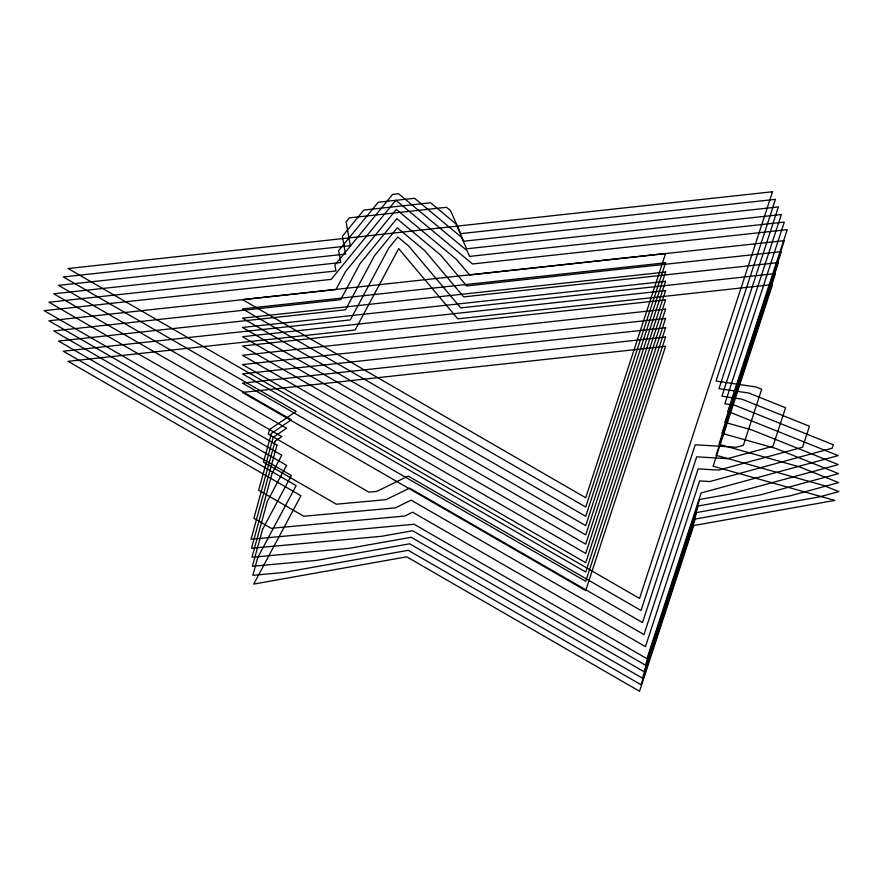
<?xml version="1.0" encoding="UTF-8"?>
<svg xmlns="http://www.w3.org/2000/svg" width="883" height="883" viewBox="0 0 883 883"><rect width="100%" height="100%" fill="white"/><g stroke="black" fill="none" stroke-linecap="round" stroke-linejoin="round"><path stroke-width="1.32" d="M269.514 429.568L268.277 434.061L368.895 492.151L376.677 491.434L408.189 476.069L641.025 610.495L695.208 444.778L736.245 447.228L743.376 445.286L761.698 389.248L755.947 386.953L716.047 381.026L775.462 199.337L460.749 233.631L450.507 210.596L446.511 207.284L349.458 217.858L346.092 221.975L350.33 245.673L63.311 276.953L296.147 411.379L269.514 429.568M271.39 433.454L263.476 462.14L336.335 504.204L386.037 499.646L409.668 488.111L642.504 622.537L696.687 456.831L727.46 458.663L772.967 446.257L785.561 407.747L748.916 393.056L718.994 388.619L778.398 206.92L463.685 241.225L456.003 223.94L430.551 202.781L363.84 210.055L342.361 236.324L345.54 254.094L58.521 285.375L291.357 419.811L271.39 433.454M273.255 437.328L258.675 490.22L303.785 516.257L395.385 507.846L411.147 500.153L643.983 634.579L698.166 468.873L718.685 470.098L802.57 447.239L809.435 426.246L741.875 399.16L721.93 396.202L781.334 214.503L466.632 248.807L461.5 237.284L414.591 198.289L378.222 202.251L338.631 250.673L340.75 262.527L53.731 293.807L286.567 428.233L273.255 437.328M275.121 441.213L253.874 518.288L271.224 528.31L404.745 516.047L412.626 512.206L645.462 646.632L699.645 480.915L709.899 481.533L832.161 448.211L833.298 444.745L734.844 405.264L724.866 403.785L784.281 222.086L469.568 256.39L467.008 250.629L398.619 193.785L392.604 194.437L334.9 265.032L335.959 270.949L48.94 302.229L281.776 436.666L275.121 441.213M276.986 445.087L251.037 539.237L414.105 524.248L646.941 658.674L701.124 492.968L838.166 455.617L727.802 411.368L787.217 229.668L472.504 263.973L395.86 200.253L331.169 279.381L44.15 310.661L276.986 445.087M272.185 473.167L251.489 548.255L381.544 536.301L412.626 530.76L645.462 665.186L699.645 499.48L730.716 493.939L838.342 464.613L751.676 429.866L724.866 422.35L784.281 240.651L469.568 274.955L456.533 259.47L396.346 209.437L345.551 271.567L335.959 289.514L48.94 320.794L281.776 455.22L272.185 473.167M267.383 501.235L251.931 557.272L348.995 548.354L411.147 537.283L643.983 671.709L698.166 505.992L760.318 494.921L838.508 473.608L775.539 448.365L721.93 433.321L781.334 251.622L466.632 285.926L440.573 254.977L396.842 218.62L359.933 263.763L340.75 299.646L53.731 330.926L286.567 465.352L267.383 501.235M262.582 529.314L252.383 566.29L316.434 560.407L409.668 543.796L642.504 678.221L696.687 512.515L789.91 495.893L838.684 482.604L799.413 466.864L718.994 444.304L778.398 262.604L463.685 296.898L424.613 250.474L397.339 227.803L374.326 255.96L345.54 309.778L58.521 341.059L291.357 475.495L262.582 529.314M257.781 557.394L252.836 575.319L283.885 572.46L408.189 550.308L641.025 684.733L695.208 519.027L819.512 496.875L838.85 491.599L823.276 485.363L716.047 455.275L775.462 273.575L460.749 307.88L408.641 245.971L397.836 236.986L388.708 248.145L350.33 319.911L63.311 351.202L296.147 485.628L257.781 557.394M665.583 253.487L585.716 497.758L242.494 299.602L665.583 253.487M665.583 262.77L585.716 507.041L242.494 308.884L665.583 262.77M665.583 272.052L585.716 516.323L242.494 318.167L665.583 272.052M665.583 281.335L585.716 525.606L242.494 327.45L665.583 281.335M665.583 290.617L585.716 534.888L242.494 336.732L665.583 290.617M665.583 299.889L585.716 544.171L242.494 346.004L665.583 299.889M665.583 309.171L585.716 553.442L242.494 355.286L665.583 309.171M665.583 318.454L585.716 562.725L242.494 364.569L665.583 318.454M665.583 327.736L585.716 572.007L242.494 373.851L665.583 327.736M665.583 337.019L585.716 581.29L242.494 383.134L665.583 337.019M665.583 346.302L585.716 590.572L242.494 392.416L665.583 346.302M772.526 191.743L639.546 598.442L68.101 268.531L772.526 191.743M693.729 525.54L639.546 691.257L406.71 556.82L253.708 584.093L300.937 495.76L68.101 361.335L355.121 330.043L398.674 248.598L457.813 318.851L772.526 284.558L713.111 466.257L834.81 500.396L693.729 525.54"/></g></svg>
